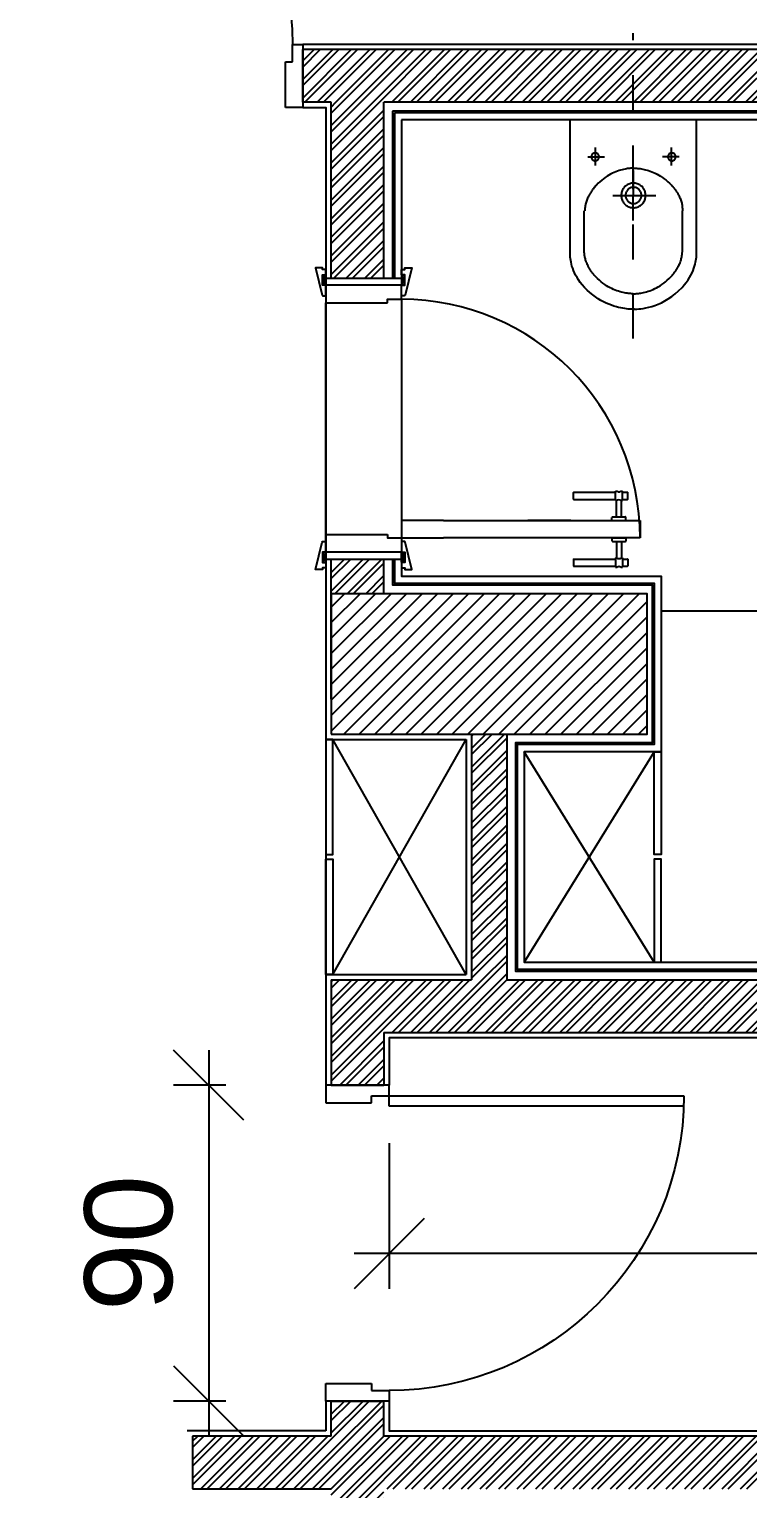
# Model space of a CAD drawing. Extents: x 0 to 47, y -4.1 to 58.5.
# Drawn here: x 34.183 to 36.231, y 14.5 to 18.658 of the extents above; entities that cross this region are included whole.
import ezdxf

# ---------------------------------------------------------------- set-up
doc = ezdxf.new("R2010")
doc.units = 0
doc.header["$MEASUREMENT"] = 0
doc.header["$PDMODE"] = 35
doc.header["$PDSIZE"] = 0.3
doc.linetypes.add('CENTER', pattern=[2, 1.25, -0.25, 0.25, -0.25])
doc.linetypes.add('DASHDOTX2', pattern=[50.8, 25.4, -12.7, 0, -12.7])
doc.layers.get('0').update_dxf_attribs({"linetype": 'CONTINUOUS'})
doc.layers.get('DEFPOINTS').update_dxf_attribs({"linetype": 'CONTINUOUS'})
for name, color, linetype in [('A-AXIS-SANITARY', 10, 'DASHDOTX2'), ('A-closet', 252, 'CONTINUOUS'), ('a-dim', 3, 'CONTINUOUS'), ('A-DOORS', 1, 'CONTINUOUS'), ('A-FURN-CLOS', 1, 'CONTINUOUS'), ('A-HATCH-CONC', 8, 'CONTINUOUS'), ('A-HATCH-WALL', 8, 'CONTINUOUS'), ('A-PLASTER', 8, 'CONTINUOUS'), ('A-PORTE', 1, 'CONTINUOUS'), ('A-SECT-TILE', 12, 'CONTINUOUS'), ('A-WALL', 4, 'CONTINUOUS'), ('FUR2', 34, 'CONTINUOUS'), ('S-2ND-3RD-4-5-6TH$0$A-STR 2-3-4-5-6', 2, 'CONTINUOUS')]:
    doc.layers.add(name, color=color, linetype=linetype)
doc.styles.add('A100-STEXT', font='Arial Regular.ttf', dxfattribs={"height": 0.25})
doc.dimstyles.new('A100-DIM', dxfattribs={"dimtxt": 0.25, "dimasz": 0.2, "dimexe": 0.1, "dimexo": 0.3, "dimgap": 0.1, "dimtad": 1, "dimlfac": 100, "dimrnd": 0.5, "dimdsep": 46, "dimtxsty": 'A100-STEXT', "dimblk1": 'OBLIQUE', "dimblk2": 'OBLIQUE', "dimsah": 1, "dimcen": -0.05, "dimdle": 0.1, "dimclrd": 15, "dimclre": 15, "dimclrt": 256, "dimadec": 0, "dimazin": 0, "dimtfac": 0.28, "dimtix": 1, "dimtmove": 2, "dimatfit": 3, "dimldrblk": 'OBLIQUE', "dimfxl": 1, "dimtolj": 1, "dimarcsym": 0})

# ---------------------------------------------------------------- blocks, each defined once
blk = doc.blocks.new('P90E18D')
at = {"layer": 'A-PORTE'}
for p, q in [((0, 0), (0.05, 0)), ((0, -0.18), (0, 0)), ((0.05, 0), (0.05, -0.13)), ((0.9, 0), (0.85, 0)), ((0.85, 0), (0.85, -0.13)), ((0.9, -0.18), (0.9, 0)), ((0.05, -0.13), (0.03, -0.13)), ((0.03, -0.13), (0.03, -0.18)), ((0.85, -0.13), (0.87, -0.13)), ((0.87, -0.13), (0.87, -0.18)), ((0.03, -0.18), (0, -0.18)), ((0.06, -0.18), (0.02, -0.18)), ((0.03, -0.18), (0.03, -1.02)), ((0.06, -1.02), (0.06, -0.18)), ((0.87, -0.18), (0.9, -0.18))]:
    blk.add_line(p, q, dxfattribs=at)
blk.add_arc((0.03, -0.18), 0.84, 270, 360, dxfattribs=at)
blk = doc.blocks.new('_OBLIQUE')
at = {"color": 0, "linetype": 'ByBlock'}
blk.add_line((-0.5, -0.5), (0.5, 0.5), dxfattribs=at)
blk = doc.blocks.new('*D295')
at = {"layer": 'a-dim', "color": 15, "lineweight": -2, "transparency": 16777216}
for p, q in [((35.2084, 15.485), (35.2084, 15.07)), ((38.1834, 15.485), (38.1834, 15.07)), ((38.2834, 15.17), (35.1084, 15.17))]:
    blk.add_line(p, q, dxfattribs=at)
at = {"layer": 'DEFPOINTS', "color": 0, "transparency": 16777216}
for p in [(35.2084, 15.785), (38.1834, 15.785), (35.2084, 15.17)]:
    blk.add_point(p, dxfattribs=at)
at = {"layer": 'a-dim', "color": 15, "lineweight": -2, "transparency": 16777216, "xscale": 0.2, "yscale": 0.2, "zscale": 0.2, "rotation": 180}
blk.add_blockref('_OBLIQUE', (35.2084, 15.17), dxfattribs=at)
at = {"layer": 'a-dim', "color": 15, "lineweight": -2, "transparency": 16777216, "xscale": 0.2, "yscale": 0.2, "zscale": 0.2}
blk.add_blockref('_OBLIQUE', (38.1834, 15.17), dxfattribs=at)
at = {"layer": 'a-dim', "transparency": 16777216, "insert": (36.6959, 15.3976), "char_height": 0.25, "attachment_point": 5, "style": 'A100-STEXT'}
blk.add_mtext('\\A1;297.5', dxfattribs=at)
blk = doc.blocks.new('*D296')
at = {"layer": 'a-dim', "color": 15, "lineweight": -2, "transparency": 16777216}
for p, q in [((34.6944, 15.75), (34.6944, 14.65)), ((34.7434, 15.65), (34.5944, 15.65)), ((34.7434, 14.75), (34.5944, 14.75))]:
    blk.add_line(p, q, dxfattribs=at)
at = {"layer": 'DEFPOINTS', "color": 0, "transparency": 16777216}
for p in [(35.0434, 15.65), (34.6944, 14.75), (35.0434, 14.75)]:
    blk.add_point(p, dxfattribs=at)
at = {"layer": 'a-dim', "color": 15, "lineweight": -2, "transparency": 16777216, "xscale": 0.2, "yscale": 0.2, "zscale": 0.2}
for p, rotation in [((34.6944, 15.65), 90), ((34.6944, 14.75), 270)]:
    blk.add_blockref('_OBLIQUE', p, dxfattribs=dict(at, rotation=rotation))
at = {"layer": 'a-dim', "transparency": 16777216, "insert": (34.4668, 15.2), "char_height": 0.25, "attachment_point": 5, "rotation": 90, "style": 'A100-STEXT'}
blk.add_mtext('\\A1;90', dxfattribs=at)
blk = doc.blocks.new('*D298')
at = {"layer": 'a-dim', "color": 15, "lineweight": -2, "transparency": 16777216}
for p, q in [((36.787, 13.165), (36.787, 14.585)), ((36.2584, 14.485), (36.887, 14.485)), ((36.2584, 13.265), (36.887, 13.265))]:
    blk.add_line(p, q, dxfattribs=at)
at = {"layer": 'DEFPOINTS', "color": 0, "transparency": 16777216}
for p in [(35.9584, 14.485), (36.787, 14.485), (35.9584, 13.265)]:
    blk.add_point(p, dxfattribs=at)
at = {"layer": 'a-dim', "color": 15, "lineweight": -2, "transparency": 16777216, "xscale": 0.2, "yscale": 0.2, "zscale": 0.2}
for p, rotation in [((36.787, 14.485), 90), ((36.787, 13.265), 270)]:
    blk.add_blockref('_OBLIQUE', p, dxfattribs=dict(at, rotation=rotation))
at = {"layer": 'a-dim', "transparency": 16777216, "insert": (36.5615, 13.875), "char_height": 0.25, "attachment_point": 5, "rotation": 90, "style": 'A100-STEXT'}
blk.add_mtext('\\A1;122', dxfattribs=at)

msp = doc.modelspace()

# ---------------------------------------------------------------- hatches: boundary and pattern name
at = {"layer": 'A-HATCH-CONC'}
h = msp.add_hatch(dxfattribs=at)
h.set_pattern_fill('ANSI31', color=256, scale=0.25, style=0)
h.paths.add_polyline_path([(35.94337, 17.05), (35.04337, 17.05), (35.04337, 16.65), (35.94337, 16.65)])
at = {"layer": 'A-HATCH-WALL'}
h = msp.add_hatch(dxfattribs=at)
h.set_pattern_fill('ANSI32', color=256, scale=0.1, style=0)
h.set_pattern_definition([(45, (-320.71739, 136.79094), (-0.0265165043, 0.0265165043), []), (45, (-320.699712, 136.79094), (-0.0265165043, 0.0265165043), [])])
h.paths.add_polyline_path([(37.41837, 18.45), (37.41837, 17.05), (37.56837, 17.05), (37.56837, 17.35), (38.01837, 17.35), (38.01837, 17.05), (38.16837, 17.05), (38.16837, 17.5), (38.02837, 17.5), (38.02837, 18.3), (38.96837, 18.3), (38.96837, 18.6), (38.95337, 18.6), (38.76837, 18.6), (38.76837, 18.45), (37.57616, 18.45), (37.57616, 18.6), (34.96278, 18.6), (34.96278, 18.45), (35.19337, 18.45)])
h.paths.add_polyline_path([(37.56837, 18.3), (37.56837, 17.5), (37.92837, 17.5), (37.92837, 18.3)], flags=0)
h = msp.add_hatch(dxfattribs=at)
h.set_pattern_fill('ANSI32', color=256, scale=0.1, style=0)
h.set_pattern_definition([(45, (-320.71739, 136.79094), (-0.0265165043, 0.0265165043), []), (45, (-320.699712, 136.79094), (-0.0265165043, 0.0265165043), [])])
h.paths.add_polyline_path([(35.04337, 17.94887), (35.19337, 17.94887), (35.19337, 18.45), (35.04337, 18.45)])
h.paths.add_polyline_path([(35.19337, 17.14887), (35.04337, 17.14887), (35.04337, 17.05), (35.19337, 17.05)])
h = msp.add_hatch(dxfattribs=at)
h.set_pattern_fill('ANSI32', color=256, scale=0.1, style=0)
h.set_pattern_definition([(45, (-320.71739, 136.79094), (-0.0265165043, 0.0265165043), []), (45, (-320.699712, 136.79094), (-0.0265165043, 0.0265165043), [])])
h.paths.add_polyline_path([(35.44337, 15.95), (35.54337, 15.95), (35.54337, 16.65), (35.44337, 16.65)])
h = msp.add_hatch(dxfattribs=at)
h.set_pattern_fill('ANSI32', color=256, scale=0.1, style=0)
h.set_pattern_definition([(45, (-320.71739, 136.79094), (-0.0265165043, 0.0265165043), []), (45, (-320.699712, 136.79094), (-0.0265165043, 0.0265165043), [])])
h.paths.add_polyline_path([(35.19337, 15.8), (38.16837, 15.8), (38.16837, 16.025), (38.01837, 16.025), (38.01837, 15.95), (35.04337, 15.95), (35.04337, 15.65), (35.19337, 15.65)])
h = msp.add_hatch(dxfattribs=at)
h.set_pattern_fill('ANSI32', color=256, scale=0.1, style=0)
h.set_pattern_definition([(45, (-46.85108, -10.91425), (-0.026516504, 0.026516504), []), (45, (-46.833404, -10.91425), (-0.026516504, 0.026516504), [])])
h.paths.add_polyline_path([(35.04337, 14.75), (35.04337, 13.25), (35.19337, 13.25), (35.19337, 14.5), (37.41837, 14.5), (37.41837, 14.65), (35.19337, 14.65), (35.19337, 14.75)])
h = msp.add_hatch(dxfattribs=at)
h.set_pattern_fill('ANSI32', color=256, scale=0.1, style=0)
h.set_pattern_definition([(45, (-46.85108, -10.91425), (-0.026516504, 0.026516504), []), (45, (-46.833404, -10.91425), (-0.026516504, 0.026516504), [])])
h.paths.add_polyline_path([(35.04337, 14.5), (35.04337, 14.65), (34.64837, 14.65), (34.64837, 14.5)])

# ---------------------------------------------------------------- linework, layer by layer
at = {"layer": 'A-AXIS-SANITARY', "linetype": 'CENTER', "ltscale": 0.1}
msp.add_line((35.90425, 17.7772), (35.90425, 18.64661), dxfattribs=at)
at = {"layer": 'A-closet'}
for p, q in [((35.04837, 15.965), (35.42837, 16.635)), ((35.42837, 15.965), (35.04837, 16.635)), ((35.96337, 16), (35.59337, 16.6)), ((35.96337, 16.6), (35.59337, 16))]:
    msp.add_line(p, q, dxfattribs=at)
at = {"layer": 'A-DOORS'}
for p, q in [((35.02837, 17.95787), (35.01937, 17.92987)), ((35.01937, 17.95787), (35.02837, 17.92987)), ((35.24337, 17.95787), (35.25237, 17.92987)), ((35.25237, 17.95787), (35.24337, 17.92987)), ((35.85337, 17.31587), (35.85337, 17.34187)), ((35.85337, 17.34187), (35.85837, 17.34187)), ((35.86837, 17.34187), (35.87337, 17.34187)), ((35.87337, 17.31587), (35.87337, 17.34187)), ((35.73337, 17.31937), (35.73337, 17.33837)), ((35.73387, 17.33887), (35.85337, 17.33887)), ((35.73387, 17.31887), (35.85337, 17.31887)), ((35.85337, 17.31587), (35.85587, 17.31587)), ((35.85587, 17.26887), (35.85587, 17.31587)), ((35.87087, 17.26887), (35.87087, 17.31587)), ((35.87087, 17.31587), (35.87337, 17.31587)), ((35.87337, 17.33887), (35.88787, 17.33887)), ((35.87337, 17.31887), (35.88787, 17.31887)), ((35.88837, 17.31937), (35.88837, 17.33837)), ((35.24337, 17.25887), (35.24337, 17.20887)), ((35.36337, 17.25887), (35.24337, 17.25887)), ((35.36337, 17.25887), (35.80337, 17.25887)), ((35.72637, 17.25887), (35.60337, 17.25887)), ((35.80337, 17.25887), (35.92337, 17.25887)), ((35.84337, 17.25887), (35.84337, 17.26687)), ((35.84337, 17.25887), (35.88337, 17.25887)), ((35.84537, 17.26887), (35.88137, 17.26887)), ((35.88337, 17.25887), (35.88337, 17.26687)), ((35.92337, 17.25887), (35.92337, 17.20887)), ((35.24337, 17.20887), (35.36337, 17.20887)), ((35.80337, 17.20887), (35.36337, 17.20887)), ((35.72637, 17.20887), (35.60337, 17.20887)), ((35.92337, 17.20887), (35.80337, 17.20887)), ((35.84337, 17.20888), (35.84337, 17.20088)), ((35.84337, 17.20888), (35.88337, 17.20888)), ((35.84537, 17.19888), (35.88137, 17.19888)), ((35.85587, 17.19888), (35.85587, 17.15188)), ((35.87087, 17.19888), (35.87087, 17.15188)), ((35.88337, 17.20888), (35.88337, 17.20088)), ((35.02837, 17.13987), (35.01937, 17.16787)), ((35.01937, 17.13987), (35.02837, 17.16787)), ((35.24337, 17.13987), (35.25237, 17.16787)), ((35.25237, 17.13987), (35.24337, 17.16787)), ((35.73337, 17.14838), (35.73337, 17.12938)), ((35.73387, 17.14888), (35.85337, 17.14888)), ((35.85337, 17.15188), (35.85337, 17.12588)), ((35.85337, 17.15188), (35.85587, 17.15188)), ((35.87087, 17.15188), (35.87337, 17.15188)), ((35.87337, 17.15188), (35.87337, 17.12588)), ((35.87337, 17.14888), (35.88787, 17.14888)), ((35.88837, 17.14838), (35.88837, 17.12938)), ((35.73387, 17.12888), (35.85337, 17.12888)), ((35.85337, 17.12588), (35.85837, 17.12588)), ((35.86837, 17.12588), (35.87337, 17.12588)), ((35.87337, 17.12888), (35.88787, 17.12888))]:
    msp.add_line(p, q, dxfattribs=at)
at = {"layer": 'A-DOORS', "color": 8}
for p, q in [((35.24337, 17.88887), (35.24337, 17.20887)), ((35.02837, 17.21887), (35.02837, 17.87887))]:
    msp.add_line(p, q, dxfattribs=at)
at = {"layer": 'A-DOORS'}
for points in [[(35.02837, 17.95887), (35.02837, 17.97387), (35.01837, 17.97387), (35.01837, 17.97887), (34.99837, 17.97887), (35.01801, 17.90065, 0.3817689), (35.02, 17.89887), (35.02837, 17.89887), (35.02837, 17.92887), (35.01837, 17.92887), (35.01837, 17.95887), (35.02837, 17.95887)], [(35.24337, 17.95887), (35.24337, 17.97387), (35.25337, 17.97387), (35.25337, 17.97887), (35.27337, 17.97887), (35.25373, 17.90065, -0.3817689), (35.25174, 17.89887), (35.24337, 17.89887), (35.24337, 17.92887), (35.25337, 17.92887), (35.25337, 17.95887), (35.24337, 17.95887)], [(35.02837, 17.13887), (35.02837, 17.12387), (35.01837, 17.12387), (35.01837, 17.11887), (34.99837, 17.11887), (35.01801, 17.1971, -0.3817689), (35.02, 17.19887), (35.02837, 17.19887), (35.02837, 17.16887), (35.01837, 17.16887), (35.01837, 17.13887), (35.02837, 17.13887)], [(35.24337, 17.13887), (35.24337, 17.12387), (35.25337, 17.12387), (35.25337, 17.11887), (35.27337, 17.11887), (35.25373, 17.1971, 0.3817689), (35.25174, 17.19887), (35.24337, 17.19887), (35.24337, 17.16887), (35.25337, 17.16887), (35.25337, 17.13887), (35.24337, 17.13887)]]:
    msp.add_lwpolyline(points, format="xyb", dxfattribs=at)
for points in [[(35.02837, 17.95787), (35.02837, 17.92987), (35.01937, 17.92987), (35.01937, 17.95787)], [(35.24337, 17.95787), (35.24337, 17.92987), (35.25237, 17.92987), (35.25237, 17.95787)], [(35.02837, 17.13987), (35.02837, 17.16787), (35.01937, 17.16787), (35.01937, 17.13987)], [(35.24337, 17.13987), (35.24337, 17.16787), (35.25237, 17.16787), (35.25237, 17.13987)]]:
    msp.add_lwpolyline(points, close=True, dxfattribs=at)
for points in [[(35.02837, 17.94887), (35.24337, 17.94887), (35.24337, 17.92887), (35.02837, 17.92887), (35.02837, 17.94887)], [(35.24337, 17.92887), (35.02837, 17.92887), (35.02837, 17.87887), (35.20337, 17.87887)], [(35.20337, 17.87887), (35.20337, 17.88887), (35.24337, 17.88887), (35.24337, 17.92887)], [(35.24337, 17.16887), (35.02837, 17.16887), (35.02837, 17.21887), (35.20337, 17.21887)], [(35.20337, 17.21887), (35.20337, 17.20887), (35.24337, 17.20887), (35.24337, 17.16887)], [(35.02837, 17.14887), (35.24337, 17.14887), (35.24337, 17.16887), (35.02837, 17.16887), (35.02837, 17.14887)]]:
    msp.add_lwpolyline(points, dxfattribs=at)
msp.add_arc((35.24307, 17.20857), 0.6803, 0.02544, 89.97456, dxfattribs=at)
for centre, major_axis, start_param, end_param in [((35.86337, 17.34946), (-0.00642, 0.00642), 1.7732809, 2.9391081), ((35.73387, 17.33837), (-0.000354, 0.000354), -0.7853982, 0.7853982), ((35.73387, 17.31937), (0.000354, 0.000354), 2.3561945, 3.9269908), ((35.86337, 17.29787), (0.01379, 0.01379), 0.390607, 1.1801893), ((35.88787, 17.33837), (0.000354, 0.000354), 5.4977871, 7.0685835), ((35.88787, 17.31937), (0.000354, 0.000354), 3.9269908, 5.4977871), ((35.84537, 17.26687), (0.00141, 0.00141), 0.7853982, 2.3561945), ((35.88137, 17.26687), (0.00141, 0.00141), 5.4977871, 7.0685835), ((35.84537, 17.20088), (0.00141, 0.00141), 2.3561945, 3.9269908), ((35.88137, 17.20088), (-0.00141, 0.00141), 2.3561945, 3.9269908), ((35.73387, 17.14838), (-0.000354, 0.000354), -0.7853982, 0.7853982), ((35.86337, 17.16988), (-0.01379, 0.01379), 1.9614034, 2.7509856), ((35.88787, 17.14838), (0.000354, 0.000354), 5.4977871, 7.0685835), ((35.73387, 17.12938), (0.000354, 0.000354), 2.3561945, 3.9269908), ((35.86337, 17.11829), (-0.00642, 0.00642), -1.3683118, -0.2024846), ((35.88787, 17.12938), (-0.000354, 0.000354), 2.3561945, 3.9269908)]:
    msp.add_ellipse(centre, major_axis=major_axis, ratio=1, start_param=start_param, end_param=end_param, dxfattribs=at)
at = {"layer": 'A-FURN-CLOS', "ltscale": 500}
for points in [[(35.02837, 16.635), (35.02837, 16.30719), (35.04837, 16.30719), (35.04837, 16.635)], [(35.98337, 16.6), (35.98337, 16.30719), (35.96337, 16.30719), (35.96337, 16.6)], [(35.02837, 15.965), (35.02837, 16.29419), (35.04837, 16.29419), (35.04837, 15.965)], [(35.98337, 16), (35.98337, 16.29419), (35.96337, 16.29419), (35.96337, 16)]]:
    msp.add_lwpolyline(points, close=True, dxfattribs=at)
at = {"layer": 'A-PLASTER'}
for p, q in [((37.39337, 18.425), (35.21837, 18.425)), ((35.21837, 18.425), (35.21837, 17.94887)), ((35.02837, 16.635), (35.42837, 16.635)), ((35.42837, 16.635), (35.42837, 15.965)), ((35.02837, 15.965), (35.42837, 15.965)), ((35.02837, 14.75), (35.02837, 14.75)), ((35.02837, 14.75), (35.02837, 14.665)), ((35.02837, 14.665), (34.63337, 14.665))]:
    msp.add_line(p, q, dxfattribs=at)
for points in [[(38.95337, 18.67), (38.95337, 18.615), (38.75337, 18.615), (38.75337, 18.465), (37.59116, 18.465), (37.59116, 18.615), (34.96278, 18.615)], [(34.96278, 18.435), (35.02837, 18.435), (35.02837, 15.65)], [(35.21837, 17.14887), (35.21837, 17.075), (35.95837, 17.075), (35.95837, 16.625), (35.56837, 16.625), (35.56837, 15.975), (38.00337, 15.975), (38.00337, 16.025)], [(38.18337, 15.785), (38.18337, 15.785), (35.20837, 15.785), (35.20837, 15.65)], [(35.20837, 14.75), (35.20837, 14.665), (37.40337, 14.665), (37.40337, 14.665)]]:
    msp.add_lwpolyline(points, dxfattribs=at)
at = {"layer": 'A-SECT-TILE'}
for p, q in [((37.38837, 18.42), (35.22337, 18.42)), ((35.22337, 18.42), (35.22337, 17.94887)), ((37.36837, 18.4), (35.24337, 18.4)), ((35.24337, 18.4), (35.24337, 17.94887))]:
    msp.add_line(p, q, dxfattribs=at)
for points in [[(35.22337, 17.14887), (35.22337, 17.08), (35.96337, 17.08), (35.96337, 16.62), (35.57337, 16.62), (35.57337, 15.98), (37.99837, 15.98), (37.99837, 16.025)], [(35.24337, 17.15387), (35.24337, 17.1), (35.98337, 17.1), (35.98337, 16.6), (35.59337, 16.6), (35.59337, 16), (37.97837, 16), (37.97837, 16.025)]]:
    msp.add_lwpolyline(points, dxfattribs=at)
at = {"layer": 'A-WALL'}
for p, q in [((37.57616, 18.6), (34.96278, 18.6)), ((34.96278, 18.45), (34.96278, 18.6)), ((35.04337, 18.45), (34.96278, 18.45)), ((35.04337, 17.94887), (35.04337, 18.45)), ((37.41837, 18.45), (35.19337, 18.45)), ((35.19337, 17.94887), (35.19337, 18.45)), ((35.04337, 16.75), (35.04337, 17.14887)), ((35.19337, 17.05), (35.19337, 17.14887)), ((35.44337, 16.65), (35.44337, 15.95)), ((35.54337, 16.65), (35.54337, 15.95)), ((35.04337, 15.95), (35.04337, 15.65)), ((35.04337, 15.95), (35.04337, 15.95)), ((35.04337, 15.95), (35.44337, 15.95)), ((35.04337, 15.95), (35.04337, 15.95)), ((35.54337, 15.95), (38.01837, 15.95)), ((35.19337, 15.8), (38.16837, 15.8)), ((35.19337, 15.8), (35.19337, 15.65)), ((35.04337, 15.65), (35.19337, 15.65)), ((35.04337, 14.75), (35.19337, 14.75)), ((35.04337, 14.65), (35.04337, 14.75)), ((35.19337, 14.65), (35.19337, 14.75)), ((35.04337, 14.65), (34.64837, 14.65)), ((34.64837, 14.65), (34.64837, 14.5)), ((37.41837, 14.65), (35.19337, 14.65)), ((34.64837, 14.5), (35.04337, 14.5))]:
    msp.add_line(p, q, dxfattribs=at)
at = {"layer": 'FUR2'}
for p, q in [((35.72425, 18.02567), (35.72425, 18.4)), ((36.08425, 18.4), (35.72425, 18.4)), ((36.08425, 18.02567), (36.08425, 18.4)), ((35.90425, 18.25613), (35.90425, 18.18478)), ((35.84581, 18.18478), (35.96859, 18.18478)), ((35.90425, 18.11344), (35.90425, 18.18478)), ((35.76447, 18.02567), (35.76447, 18.14123)), ((36.04402, 18.02567), (36.04402, 18.14123)), ((37.36837, 17), (35.98337, 17))]:
    msp.add_line(p, q, dxfattribs=at)
for points in [[(35.89132, 18.26142), (35.88798, 18.26099), (35.8844, 18.26044), (35.88062, 18.25976), (35.87663, 18.25893), (35.87247, 18.25793), (35.86815, 18.25675), (35.86367, 18.25539), (35.85906, 18.25382), (35.85433, 18.25203), (35.8495, 18.25001), (35.84458, 18.24775), (35.83959, 18.24523), (35.83454, 18.24243), (35.82945, 18.23935), (35.82434, 18.23597), (35.81922, 18.23228), (35.8141, 18.22826), (35.809, 18.2239), (35.80395, 18.21919), (35.79894, 18.21411)], [(35.90578, 18.26213), (35.90555, 18.26214), (35.90525, 18.26215), (35.9049, 18.26216), (35.9045, 18.26217), (35.90404, 18.26218), (35.90353, 18.26218), (35.90296, 18.26218), (35.90235, 18.26217), (35.90168, 18.26216), (35.90097, 18.26214), (35.9002, 18.26211), (35.89939, 18.26208), (35.89853, 18.26203), (35.89763, 18.26198), (35.89668, 18.26192), (35.89569, 18.26184), (35.89466, 18.26176), (35.89359, 18.26166), (35.89247, 18.26154), (35.89132, 18.26142)], [(35.90578, 18.26213), (35.90601, 18.26214), (35.90631, 18.26215), (35.90665, 18.26216), (35.90706, 18.26217), (35.90752, 18.26218), (35.90803, 18.26218), (35.90859, 18.26218), (35.90921, 18.26217), (35.90988, 18.26216), (35.91059, 18.26214), (35.91136, 18.26211), (35.91217, 18.26208), (35.91303, 18.26203), (35.91393, 18.26198), (35.91488, 18.26192), (35.91587, 18.26184), (35.9169, 18.26176), (35.91797, 18.26166), (35.91908, 18.26154), (35.92024, 18.26142)], [(35.92024, 18.26142), (35.92358, 18.26099), (35.92716, 18.26044), (35.93094, 18.25976), (35.93492, 18.25893), (35.93909, 18.25793), (35.94341, 18.25675), (35.94789, 18.25539), (35.9525, 18.25382), (35.95723, 18.25203), (35.96206, 18.25001), (35.96698, 18.24775), (35.97197, 18.24523), (35.97702, 18.24243), (35.98211, 18.23935), (35.98722, 18.23597), (35.99234, 18.23228), (35.99746, 18.22826), (36.00256, 18.2239), (36.00761, 18.21919), (36.01262, 18.21411)], [(35.79894, 18.21411), (35.79745, 18.21251), (35.796, 18.21091), (35.79459, 18.20931), (35.79323, 18.20771), (35.79191, 18.20611), (35.79063, 18.20452), (35.7894, 18.20293), (35.7882, 18.20135), (35.78704, 18.19977), (35.78592, 18.1982), (35.78484, 18.19663), (35.7838, 18.19507), (35.7828, 18.19351), (35.78183, 18.19197), (35.7809, 18.19043), (35.78001, 18.1889), (35.77915, 18.18738), (35.77832, 18.18587), (35.77753, 18.18437), (35.77677, 18.18288)], [(35.90513, 18.22), (35.90224, 18.21989), (35.89941, 18.21954), (35.89666, 18.21898), (35.89399, 18.21821), (35.89141, 18.21724), (35.88894, 18.21607), (35.88657, 18.21473), (35.88432, 18.21321), (35.8822, 18.21153), (35.88022, 18.20969), (35.87838, 18.2077), (35.8767, 18.20558), (35.87518, 18.20333), (35.87383, 18.20097), (35.87267, 18.19849), (35.8717, 18.19591), (35.87092, 18.19324), (35.87036, 18.19049), (35.87002, 18.18767), (35.8699, 18.18478)], [(35.93947, 18.18478), (35.93935, 18.18767), (35.93901, 18.19049), (35.93845, 18.19324), (35.93767, 18.19591), (35.9367, 18.19849), (35.93554, 18.20097), (35.93419, 18.20333), (35.93267, 18.20558), (35.93099, 18.2077), (35.92915, 18.20969), (35.92717, 18.21153), (35.92505, 18.21321), (35.9228, 18.21473), (35.92043, 18.21607), (35.91796, 18.21724), (35.91538, 18.21821), (35.91271, 18.21898), (35.90996, 18.21954), (35.90714, 18.21989), (35.90425, 18.22)], [(36.01262, 18.21411), (36.01411, 18.21251), (36.01556, 18.21091), (36.01697, 18.20931), (36.01833, 18.20771), (36.01965, 18.20611), (36.02093, 18.20452), (36.02216, 18.20293), (36.02336, 18.20135), (36.02452, 18.19977), (36.02564, 18.1982), (36.02671, 18.19663), (36.02776, 18.19507), (36.02876, 18.19351), (36.02973, 18.19197), (36.03066, 18.19043), (36.03155, 18.1889), (36.03241, 18.18738), (36.03324, 18.18587), (36.03403, 18.18437), (36.03479, 18.18288)], [(35.77677, 18.18288), (35.77527, 18.17977), (35.77392, 18.17672), (35.77271, 18.17375), (35.77163, 18.17086), (35.77067, 18.16806), (35.76982, 18.16535), (35.76909, 18.16275), (35.76845, 18.16025), (35.76791, 18.15787), (35.76746, 18.15561), (35.76708, 18.15348), (35.76678, 18.15148), (35.76654, 18.14963), (35.76635, 18.14793), (35.76621, 18.14638), (35.76612, 18.145), (35.76606, 18.14378), (35.76603, 18.14274), (35.76601, 18.14189), (35.76601, 18.14123)], [(35.8699, 18.18478), (35.87002, 18.18189), (35.87036, 18.17907), (35.87092, 18.17632), (35.8717, 18.17365), (35.87267, 18.17107), (35.87383, 18.16859), (35.87518, 18.16623), (35.8767, 18.16398), (35.87838, 18.16186), (35.88022, 18.15987), (35.8822, 18.15804), (35.88432, 18.15635), (35.88657, 18.15483), (35.88894, 18.15349), (35.89141, 18.15232), (35.89399, 18.15135), (35.89666, 18.15058), (35.89941, 18.15002), (35.90224, 18.14967), (35.90513, 18.14956)], [(35.90513, 18.20805), (35.90322, 18.20798), (35.90135, 18.20775), (35.89953, 18.20738), (35.89777, 18.20687), (35.89607, 18.20622), (35.89443, 18.20546), (35.89287, 18.20457), (35.89138, 18.20356), (35.88998, 18.20245), (35.88867, 18.20124), (35.88745, 18.19993), (35.88634, 18.19852), (35.88534, 18.19704), (35.88445, 18.19548), (35.88368, 18.19384), (35.88304, 18.19214), (35.88253, 18.19037), (35.88216, 18.18856), (35.88193, 18.18669), (35.88185, 18.18478)], [(35.88185, 18.18478), (35.88193, 18.18287), (35.88216, 18.18101), (35.88253, 18.17919), (35.88304, 18.17742), (35.88368, 18.17572), (35.88445, 18.17409), (35.88534, 18.17252), (35.88634, 18.17104), (35.88745, 18.16963), (35.88867, 18.16832), (35.88998, 18.16711), (35.89138, 18.166), (35.89287, 18.16499), (35.89443, 18.16411), (35.89607, 18.16334), (35.89777, 18.16269), (35.89953, 18.16218), (35.90135, 18.16181), (35.90322, 18.16158), (35.90513, 18.16151)], [(35.92752, 18.18478), (35.92744, 18.18669), (35.92721, 18.18856), (35.92684, 18.19037), (35.92633, 18.19214), (35.92569, 18.19384), (35.92492, 18.19548), (35.92403, 18.19704), (35.92303, 18.19852), (35.92192, 18.19993), (35.9207, 18.20124), (35.91939, 18.20245), (35.91799, 18.20356), (35.91651, 18.20457), (35.91494, 18.20546), (35.9133, 18.20622), (35.9116, 18.20687), (35.90984, 18.20738), (35.90802, 18.20775), (35.90615, 18.20798), (35.90425, 18.20805)], [(35.90425, 18.16151), (35.90615, 18.16158), (35.90802, 18.16181), (35.90984, 18.16218), (35.9116, 18.16269), (35.9133, 18.16334), (35.91494, 18.16411), (35.91651, 18.16499), (35.91799, 18.166), (35.91939, 18.16711), (35.9207, 18.16832), (35.92192, 18.16963), (35.92303, 18.17104), (35.92403, 18.17252), (35.92492, 18.17409), (35.92569, 18.17572), (35.92633, 18.17742), (35.92684, 18.17919), (35.92721, 18.18101), (35.92744, 18.18287), (35.92752, 18.18478)], [(35.90425, 18.14956), (35.90714, 18.14967), (35.90996, 18.15002), (35.91271, 18.15058), (35.91538, 18.15135), (35.91796, 18.15232), (35.92043, 18.15349), (35.9228, 18.15483), (35.92505, 18.15635), (35.92717, 18.15804), (35.92915, 18.15987), (35.93099, 18.16186), (35.93267, 18.16398), (35.93419, 18.16623), (35.93554, 18.16859), (35.9367, 18.17107), (35.93767, 18.17365), (35.93845, 18.17632), (35.93901, 18.17907), (35.93935, 18.18189), (35.93947, 18.18478)], [(36.03479, 18.18288), (36.03627, 18.17977), (36.03759, 18.17672), (36.03876, 18.17375), (36.03977, 18.17086), (36.04065, 18.16806), (36.04141, 18.16535), (36.04204, 18.16275), (36.04257, 18.16025), (36.043, 18.15787), (36.04334, 18.15561), (36.0436, 18.15348), (36.04379, 18.15148), (36.04392, 18.14963), (36.04401, 18.14793), (36.04405, 18.14638), (36.04407, 18.145), (36.04406, 18.14378), (36.04404, 18.14274), (36.04403, 18.14189), (36.04402, 18.14123)], [(35.76532, 17.92248), (35.75894, 17.92962), (35.75324, 17.93673), (35.7482, 17.94378), (35.74378, 17.95074), (35.73993, 17.95758), (35.73661, 17.96427), (35.7338, 17.97078), (35.73143, 17.97709), (35.72949, 17.98316), (35.72792, 17.98896), (35.72669, 17.99446), (35.72575, 17.99963), (35.72508, 18.00445), (35.72462, 18.00888), (35.72434, 18.01289), (35.7242, 18.01646), (35.72416, 18.01955), (35.72418, 18.02213), (35.72422, 18.02418), (35.72425, 18.02567)], [(35.77524, 17.98402), (35.77374, 17.98713), (35.77239, 17.99017), (35.77118, 17.99314), (35.77009, 17.99603), (35.76913, 17.99883), (35.76829, 18.00154), (35.76755, 18.00415), (35.76692, 18.00664), (35.76638, 18.00902), (35.76592, 18.01128), (35.76555, 18.01342), (35.76524, 18.01541), (35.765, 18.01726), (35.76482, 18.01897), (35.76468, 18.02051), (35.76459, 18.0219), (35.76453, 18.02311), (35.76449, 18.02415), (35.76448, 18.025), (35.76447, 18.02567)], [(36.03325, 17.98402), (36.03475, 17.98713), (36.0361, 17.99017), (36.03732, 17.99314), (36.0384, 17.99603), (36.03936, 17.99883), (36.0402, 18.00154), (36.04094, 18.00415), (36.04157, 18.00664), (36.04211, 18.00902), (36.04257, 18.01128), (36.04294, 18.01342), (36.04325, 18.01541), (36.04349, 18.01726), (36.04368, 18.01897), (36.04381, 18.02051), (36.04391, 18.0219), (36.04397, 18.02311), (36.044, 18.02415), (36.04402, 18.025), (36.04402, 18.02567)], [(36.04317, 17.92248), (36.04956, 17.92962), (36.05525, 17.93673), (36.06029, 17.94378), (36.06471, 17.95074), (36.06856, 17.95758), (36.07188, 17.96427), (36.0747, 17.97078), (36.07706, 17.97709), (36.07901, 17.98316), (36.08057, 17.98896), (36.08181, 17.99446), (36.08274, 17.99963), (36.08342, 18.00445), (36.08387, 18.00888), (36.08415, 18.01289), (36.08429, 18.01646), (36.08433, 18.01955), (36.08431, 18.02213), (36.08427, 18.02418), (36.08425, 18.02567)], [(35.79741, 17.95278), (35.79591, 17.95438), (35.79447, 17.95599), (35.79306, 17.95759), (35.7917, 17.95919), (35.79038, 17.96078), (35.7891, 17.96237), (35.78786, 17.96396), (35.78667, 17.96555), (35.78551, 17.96713), (35.78439, 17.9687), (35.78331, 17.97027), (35.78227, 17.97183), (35.78127, 17.97338), (35.7803, 17.97493), (35.77937, 17.97647), (35.77847, 17.978), (35.77761, 17.97952), (35.77679, 17.98103), (35.776, 17.98253), (35.77524, 17.98402)], [(36.01109, 17.95278), (36.01258, 17.95438), (36.01403, 17.95599), (36.01543, 17.95759), (36.01679, 17.95919), (36.01811, 17.96078), (36.01939, 17.96237), (36.02063, 17.96396), (36.02183, 17.96555), (36.02298, 17.96713), (36.0241, 17.9687), (36.02518, 17.97027), (36.02622, 17.97183), (36.02723, 17.97338), (36.02819, 17.97493), (36.02912, 17.97647), (36.03002, 17.978), (36.03088, 17.97952), (36.0317, 17.98103), (36.0325, 17.98253), (36.03325, 17.98402)], [(35.89777, 17.86066), (35.8941, 17.86083), (35.88992, 17.86112), (35.88526, 17.86158), (35.88015, 17.86222), (35.87463, 17.86309), (35.86874, 17.8642), (35.86249, 17.86559), (35.85594, 17.86729), (35.84912, 17.86932), (35.84204, 17.87172), (35.83476, 17.87452), (35.8273, 17.87775), (35.8197, 17.88143), (35.81199, 17.8856), (35.80421, 17.89029), (35.79638, 17.89551), (35.78855, 17.90132), (35.78073, 17.90773), (35.77298, 17.91477), (35.76532, 17.92248)], [(35.88979, 17.90548), (35.88644, 17.9059), (35.88287, 17.90645), (35.87908, 17.90713), (35.8751, 17.90797), (35.87094, 17.90897), (35.86661, 17.91014), (35.86214, 17.91151), (35.85753, 17.91308), (35.8528, 17.91486), (35.84796, 17.91688), (35.84304, 17.91915), (35.83805, 17.92167), (35.83301, 17.92446), (35.82792, 17.92754), (35.82281, 17.93092), (35.81768, 17.93461), (35.81257, 17.93863), (35.80747, 17.94299), (35.80241, 17.9477), (35.79741, 17.95278)], [(35.90118, 17.86074), (35.90175, 17.86071), (35.90342, 17.86064), (35.90612, 17.86059), (35.90978, 17.86063), (35.91433, 17.86082), (35.9197, 17.86122), (35.92583, 17.86189), (35.93265, 17.86288), (35.94009, 17.86427), (35.94808, 17.8661), (35.95655, 17.86844), (35.96543, 17.87136), (35.97466, 17.8749), (35.98416, 17.87914), (35.99388, 17.88413), (36.00373, 17.88993), (36.01365, 17.89661), (36.02358, 17.90422), (36.03344, 17.91282), (36.04317, 17.92248)], [(35.9187, 17.90548), (35.92205, 17.9059), (35.92562, 17.90645), (35.92941, 17.90713), (35.93339, 17.90797), (35.93755, 17.90897), (35.94188, 17.91014), (35.94636, 17.91151), (35.95097, 17.91308), (35.9557, 17.91486), (35.96053, 17.91688), (35.96545, 17.91915), (35.97044, 17.92167), (35.97549, 17.92446), (35.98057, 17.92754), (35.98569, 17.93092), (35.99081, 17.93461), (35.99593, 17.93863), (36.00102, 17.94299), (36.00608, 17.9477), (36.01109, 17.95278)], [(35.90425, 17.90477), (35.90401, 17.90475), (35.90372, 17.90474), (35.90337, 17.90473), (35.90297, 17.90472), (35.90251, 17.90472), (35.902, 17.90472), (35.90143, 17.90472), (35.90082, 17.90472), (35.90015, 17.90474), (35.89943, 17.90476), (35.89867, 17.90478), (35.89786, 17.90482), (35.897, 17.90486), (35.8961, 17.90491), (35.89515, 17.90498), (35.89416, 17.90505), (35.89313, 17.90514), (35.89205, 17.90524), (35.89094, 17.90535), (35.88979, 17.90548)], [(35.90425, 17.90477), (35.90448, 17.90475), (35.90477, 17.90474), (35.90512, 17.90473), (35.90553, 17.90472), (35.90598, 17.90472), (35.9065, 17.90472), (35.90706, 17.90472), (35.90768, 17.90472), (35.90834, 17.90474), (35.90906, 17.90476), (35.90982, 17.90478), (35.91063, 17.90482), (35.91149, 17.90486), (35.9124, 17.90491), (35.91334, 17.90498), (35.91433, 17.90505), (35.91536, 17.90514), (35.91644, 17.90524), (35.91755, 17.90535), (35.9187, 17.90548)], [(35.90732, 17.86074), (35.90729, 17.86074), (35.90721, 17.86074), (35.90709, 17.86073), (35.90691, 17.86072), (35.90668, 17.8607), (35.9064, 17.86069), (35.90608, 17.86067), (35.90571, 17.86066), (35.90529, 17.86064), (35.90482, 17.86063), (35.90431, 17.86062), (35.90376, 17.8606), (35.90316, 17.8606), (35.90251, 17.86059), (35.90183, 17.86059), (35.9011, 17.86059), (35.90033, 17.8606), (35.89952, 17.86062), (35.89866, 17.86063), (35.89777, 17.86066)]]:
    msp.add_lwpolyline(points, dxfattribs=at)
for points in [[(35.79564, 18.30575, 0), (35.79364, 18.30557, 0), (35.79177, 18.30506, 0), (35.79004, 18.30424, 0), (35.78849, 18.30314, 0), (35.78715, 18.3018, 0), (35.78605, 18.30025, 0), (35.78523, 18.29852, 0), (35.78472, 18.29665, 0), (35.78454, 18.29465, 0), (35.78454, 18.29465, 0), (35.78472, 18.29266, 0), (35.78523, 18.29078, 0), (35.78605, 18.28905, 0), (35.78715, 18.2875, 0), (35.78849, 18.28616, 0), (35.79004, 18.28506, 0), (35.79177, 18.28424, 0), (35.79364, 18.28373, 0), (35.79564, 18.28355, 0), (35.79564, 18.28355, 0), (35.79764, 18.28373, 0), (35.79951, 18.28424, 0), (35.80124, 18.28506, 0), (35.80279, 18.28616, 0), (35.80413, 18.2875, 0), (35.80523, 18.28905, 0), (35.80605, 18.29078, 0), (35.80656, 18.29266, 0), (35.80674, 18.29465, 0), (35.80674, 18.29465, 0), (35.80656, 18.29665, 0), (35.80605, 18.29852, 0), (35.80523, 18.30025, 0), (35.80413, 18.3018, 0), (35.80279, 18.30314, 0), (35.80124, 18.30424, 0), (35.79951, 18.30506, 0), (35.79764, 18.30557, 0), (35.79564, 18.30575, 0)], [(35.79657, 18.26967, 0), (35.79657, 18.27145, 0), (35.79657, 18.27621, 0), (35.79657, 18.2831, 0), (35.79657, 18.29128, 0), (35.79657, 18.29988, 0), (35.79657, 18.30805, 0), (35.79657, 18.31494, 0), (35.79657, 18.31971, 0), (35.79657, 18.32148, 0)], [(36.01399, 18.30575, 0), (36.01199, 18.30557, 0), (36.01012, 18.30506, 0), (36.00839, 18.30424, 0), (36.00684, 18.30314, 0), (36.0055, 18.3018, 0), (36.0044, 18.30025, 0), (36.00358, 18.29852, 0), (36.00307, 18.29665, 0), (36.00289, 18.29465, 0), (36.00289, 18.29465, 0), (36.00307, 18.29266, 0), (36.00358, 18.29078, 0), (36.0044, 18.28905, 0), (36.0055, 18.2875, 0), (36.00684, 18.28616, 0), (36.00839, 18.28506, 0), (36.01012, 18.28424, 0), (36.01199, 18.28373, 0), (36.01399, 18.28355, 0), (36.01399, 18.28355, 0), (36.01599, 18.28373, 0), (36.01786, 18.28424, 0), (36.01959, 18.28506, 0), (36.02114, 18.28616, 0), (36.02248, 18.2875, 0), (36.02358, 18.28905, 0), (36.0244, 18.29078, 0), (36.02491, 18.29266, 0), (36.02509, 18.29465, 0), (36.02509, 18.29465, 0), (36.02491, 18.29665, 0), (36.0244, 18.29852, 0), (36.02358, 18.30025, 0), (36.02248, 18.3018, 0), (36.02114, 18.30314, 0), (36.01959, 18.30424, 0), (36.01786, 18.30506, 0), (36.01599, 18.30557, 0), (36.01399, 18.30575, 0)], [(36.01306, 18.26967, 0), (36.01306, 18.27145, 0), (36.01306, 18.27621, 0), (36.01306, 18.2831, 0), (36.01306, 18.29128, 0), (36.01306, 18.29988, 0), (36.01306, 18.30805, 0), (36.01306, 18.31494, 0), (36.01306, 18.31971, 0), (36.01306, 18.32148, 0)], [(35.77436, 18.29465, 0), (35.77601, 18.29465, 0), (35.78043, 18.29465, 0), (35.78683, 18.29465, 0), (35.79442, 18.29465, 0), (35.80241, 18.29465, 0), (35.81, 18.29465, 0), (35.8164, 18.29465, 0), (35.82082, 18.29465, 0), (35.82247, 18.29465, 0)], [(36.03527, 18.29465, 0), (36.03362, 18.29465, 0), (36.0292, 18.29465, 0), (36.0228, 18.29465, 0), (36.01521, 18.29465, 0), (36.00722, 18.29465, 0), (35.99963, 18.29465, 0), (35.99323, 18.29465, 0), (35.98881, 18.29465, 0), (35.98716, 18.29465, 0)]]:
    msp.add_polyline3d(points, dxfattribs=at)
at = {"layer": 'S-2ND-3RD-4-5-6TH$0$A-STR 2-3-4-5-6'}
msp.add_lwpolyline([(35.04337, 16.65), (35.94337, 16.65), (35.94337, 17.05), (35.04337, 17.05)], close=True, dxfattribs=at)
msp.add_lwpolyline([(35.04337, 16.65), (35.94337, 16.65), (35.94337, 17.05), (35.04337, 17.05)], close=True, dxfattribs=at)

# ---------------------------------------------------------------- block references
at = {"layer": 'A-DOORS', "xscale": -1}
for p, rotation in [((34.06278, 18.435), 180), ((35.02837, 15.65), 90)]:
    msp.add_blockref('P90E18D', p, dxfattribs=dict(at, rotation=rotation))

# ---------------------------------------------------------------- dimensions: what is measured, and where the dimension line sits
at = {"layer": 'a-dim'}
for p1, p2, distance, picture, middle in [((38.18337, 15.785), (35.20837, 15.785), 0.61503, '*D295', (36.69587, 15.39761)), ((35.04337, 15.65), (35.04337, 14.75), -0.34896, '*D296', (34.46677, 15.2)), ((35.95837, 13.265), (35.95837, 14.485), -0.82863, '*D298', (36.56149, 13.875))]:
    dim = msp.add_aligned_dim(p1=p1, p2=p2, distance=distance, dimstyle='A100-DIM', dxfattribs=at)
    dim.commit()
    dim.dimension.update_dxf_attribs({"geometry": picture, "text_midpoint": middle})

doc.saveas('drawing.dxf')
